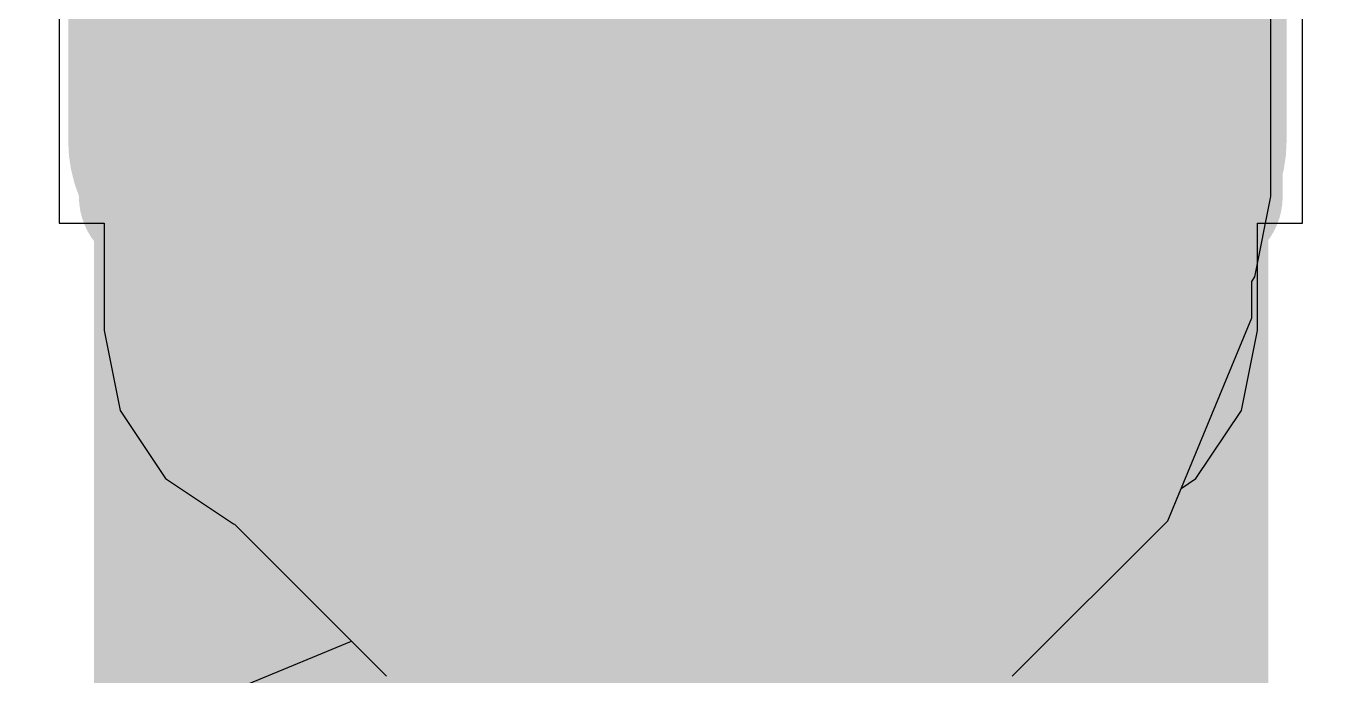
# Model space of a CAD drawing. Header units: inches. Extents: x -1.1 to 11.7, y -0.3 to 2.8.
# Drawn here: x -0.04187 to 0.00241, y 0.58021 to 0.60234 of the extents above; entities that cross this region are included whole.
import ezdxf

# ---------------------------------------------------------------- set-up
doc = ezdxf.new("R2010")
doc.units = ezdxf.units.IN
doc.header["$MEASUREMENT"] = 0
for name, color, linetype in [('Bottom Layer', 5, 'Continuous'), ('Dimensions', 6, 'Continuous'), ('Drill Drawing', 1, 'Continuous'), ('Top Layer', 1, 'Continuous'), ('Top Overlay', 2, 'Continuous'), ('Top Solder', 216, 'Continuous'), ('Via Holes', 16, 'Continuous')]:
    doc.layers.add(name, color=color, linetype=linetype)

# ---------------------------------------------------------------- blocks, each defined once
blk = doc.blocks.new('LED_0402_6')
at = {"layer": 'Top Overlay'}
blk.add_hatch(color=2, dxfattribs=at).paths.add_polyline_path([(0.036988, -0.019989), (0.060988, -0.019989), (0.060988, 0.020011), (0.036988, 0.020011)])
at = {"layer": 'Top Solder'}
blk.add_hatch(color=216, dxfattribs=at).paths.add_polyline_path([(0.002496, 0.018173), (0.034905, 0.018173), (0.034905, -0.018173), (0.002496, -0.018173)])
at = {"layer": 'Top Overlay'}
for points in [[(0.037, 0.018, 0.005, 0.005, 0), (-0.035, 0.018, 0.005, 0.005, 0)], [(0.037, -0.018, 0.005, 0.005, 0), (0.037, 0.018, 0.005, 0.005, 0)], [(0.037, -0.018, 0.005, 0.005, 0), (-0.035, -0.018, 0.005, 0.005, 0)]]:
    blk.add_lwpolyline(points, format="xyseb", dxfattribs=at)
for points in [[(0.03575, 0.018, 0.0025, 0.0025, 1), (0.03825, 0.018, 0.0025, 0.0025, 1)], [(0.03575, 0.018, 0.0025, 0.0025, 1), (0.03825, 0.018, 0.0025, 0.0025, 1)], [(0.03575, -0.018, 0.0025, 0.0025, 1), (0.03825, -0.018, 0.0025, 0.0025, 1)], [(0.03575, -0.018, 0.0025, 0.0025, 1), (0.03825, -0.018, 0.0025, 0.0025, 1)]]:
    blk.add_lwpolyline(points, format="xyseb", close=True, dxfattribs=at)

msp = doc.modelspace()

# ---------------------------------------------------------------- hatches: boundary and pattern name
at = {"layer": 'Bottom Layer'}
msp.add_hatch(color=5, dxfattribs=at).paths.add_polyline_path([(-0.03161, 0.596535), (-0.00661, 0.596535), (-0.00661, 0.62839), (-0.03161, 0.62839)])
h = msp.add_hatch(color=5, dxfattribs=at)
edge = h.paths.add_edge_path()
edge.add_arc((-0.018934, 0.596149), 0.011811, 0, 360)
at = {"layer": 'Top Layer'}
msp.add_hatch(color=1, dxfattribs=at).paths.add_polyline_path([(-0.00707, 0.623834), (-0.03207, 0.623834), (-0.03207, 0.591979), (-0.00707, 0.591979)])
h = msp.add_hatch(color=1, dxfattribs=at)
edge = h.paths.add_edge_path()
edge.add_arc((-0.018934, 0.596149), 0.011811, 0, 360)
at = {"layer": 'Via Holes'}
h = msp.add_hatch(color=7, dxfattribs=at)
edge = h.paths.add_edge_path()
edge.add_arc((-0.018934, 0.596149), 0.005906, 0, 360)

# ---------------------------------------------------------------- linework, layer by layer
at = {"layer": 'Bottom Layer'}
for p, q in [((0.000527, 0.596535), (0.000527, 0.62839)), ((-0.000017, 0.593804), (0.000527, 0.596535)), ((-0.000123, 0.593645), (-0.000017, 0.593804)), ((-0.000123, 0.592407), (-0.000123, 0.593645)), ((-0.002986, 0.585493), (-0.000123, 0.592407)), ((-0.008278, 0.580202), (-0.002986, 0.585493)), ((-0.035784, 0.579326), (-0.030784, 0.581397)), ((-0.030784, 0.581397), (-0.029589, 0.580202))]:
    msp.add_line(p, q, dxfattribs=at)
at = {"layer": 'Dimensions'}
for points in [[(-0.035433, 0.598425, 0.01, 0.01, 0), (-0.035433, 0.609251, 0.01, 0.01, 0)], [(-0.003937, 0.598425, 0.01, 0.01, 0), (-0.003937, 0.609251, 0.01, 0.01, 0)], [(-0.026575, 0.598425, 0.01, 0.01, -1), (-0.012795, 0.598425, 0.01, 0.01, 0)], [(-0.035433, 0.598425, 0.01, 0.01, 0), (-0.026575, 0.598425, 0.01, 0.01, 0)], [(-0.012795, 0.598425, 0.01, 0.01, 0), (-0.003937, 0.598425, 0.01, 0.01, 0)], [(0.049212, 0.590551, 0.01, 0.01, -1), (-0.088583, 0.590551, 0.01, 0.01, 0)]]:
    msp.add_lwpolyline(points, format="xyseb", dxfattribs=at)
for points in [[(-0.037933, 0.598425, 0.005, 0.005, 1), (-0.032933, 0.598425, 0.005, 0.005, 1)], [(-0.037933, 0.598425, 0.005, 0.005, 1), (-0.032933, 0.598425, 0.005, 0.005, 1)], [(-0.029075, 0.598425, 0.005, 0.005, 1), (-0.024075, 0.598425, 0.005, 0.005, 1)], [(-0.029075, 0.598425, 0.005, 0.005, 1), (-0.024075, 0.598425, 0.005, 0.005, 1)], [(-0.015295, 0.598425, 0.005, 0.005, 1), (-0.010295, 0.598425, 0.005, 0.005, 1)], [(-0.015295, 0.598425, 0.005, 0.005, 1), (-0.010295, 0.598425, 0.005, 0.005, 1)], [(-0.006437, 0.598425, 0.005, 0.005, 1), (-0.001437, 0.598425, 0.005, 0.005, 1)], [(-0.006437, 0.598425, 0.005, 0.005, 1), (-0.001437, 0.598425, 0.005, 0.005, 1)]]:
    msp.add_lwpolyline(points, format="xyseb", close=True, dxfattribs=at)
at = {"layer": 'Drill Drawing'}
for points in [[(-0.028934, 0.586149, 0.002, 0.002, 0), (-0.028934, 0.606149, 0.002, 0.002, 0)], [(-0.008934, 0.586149, 0.002, 0.002, 0), (-0.008934, 0.606149, 0.002, 0.002, 0)], [(-0.028934, 0.586149, 0.002, 0.002, 0), (-0.008934, 0.586149, 0.002, 0.002, 0)]]:
    msp.add_lwpolyline(points, format="xyseb", dxfattribs=at)
for points in [[(-0.029434, 0.586149, 0.001, 0.001, 1), (-0.028434, 0.586149, 0.001, 0.001, 1)], [(-0.029434, 0.586149, 0.001, 0.001, 1), (-0.028434, 0.586149, 0.001, 0.001, 1)], [(-0.009434, 0.586149, 0.001, 0.001, 1), (-0.008434, 0.586149, 0.001, 0.001, 1)], [(-0.009434, 0.586149, 0.001, 0.001, 1), (-0.008434, 0.586149, 0.001, 0.001, 1)]]:
    msp.add_lwpolyline(points, format="xyseb", close=True, dxfattribs=at)
at = {"layer": 'Top Layer'}
for p, q in [((0.001603, 0.59563), (0.001603, 0.64102)), ((-0.040743, 0.633031), (-0.040743, 0.59563)), ((-0.040743, 0.59563), (-0.039207, 0.59563)), ((-0.039207, 0.59563), (-0.039207, 0.591979)), ((0.000067, 0.591979), (0.000067, 0.59563)), ((0.000067, 0.59563), (0.001603, 0.59563)), ((-0.039207, 0.591979), (-0.038664, 0.589248)), ((-0.000476, 0.589248), (0.000067, 0.591979)), ((-0.038664, 0.589248), (-0.037117, 0.586933)), ((-0.002023, 0.586933), (-0.000476, 0.589248)), ((-0.037117, 0.586933), (-0.034801, 0.585386)), ((-0.002531, 0.586594), (-0.002023, 0.586933)), ((-0.002986, 0.585493), (-0.002531, 0.586594)), ((-0.034801, 0.585386), (-0.034766, 0.585379)), ((-0.034766, 0.585379), (-0.029589, 0.580202)), ((-0.008278, 0.580202), (-0.002986, 0.585493))]:
    msp.add_line(p, q, dxfattribs=at)

# ---------------------------------------------------------------- block references
at = {"rotation": 270}
msp.add_blockref('LED_0402_6', (-0.01957, 0.633535), dxfattribs=at)

doc.saveas('drawing.dxf')
